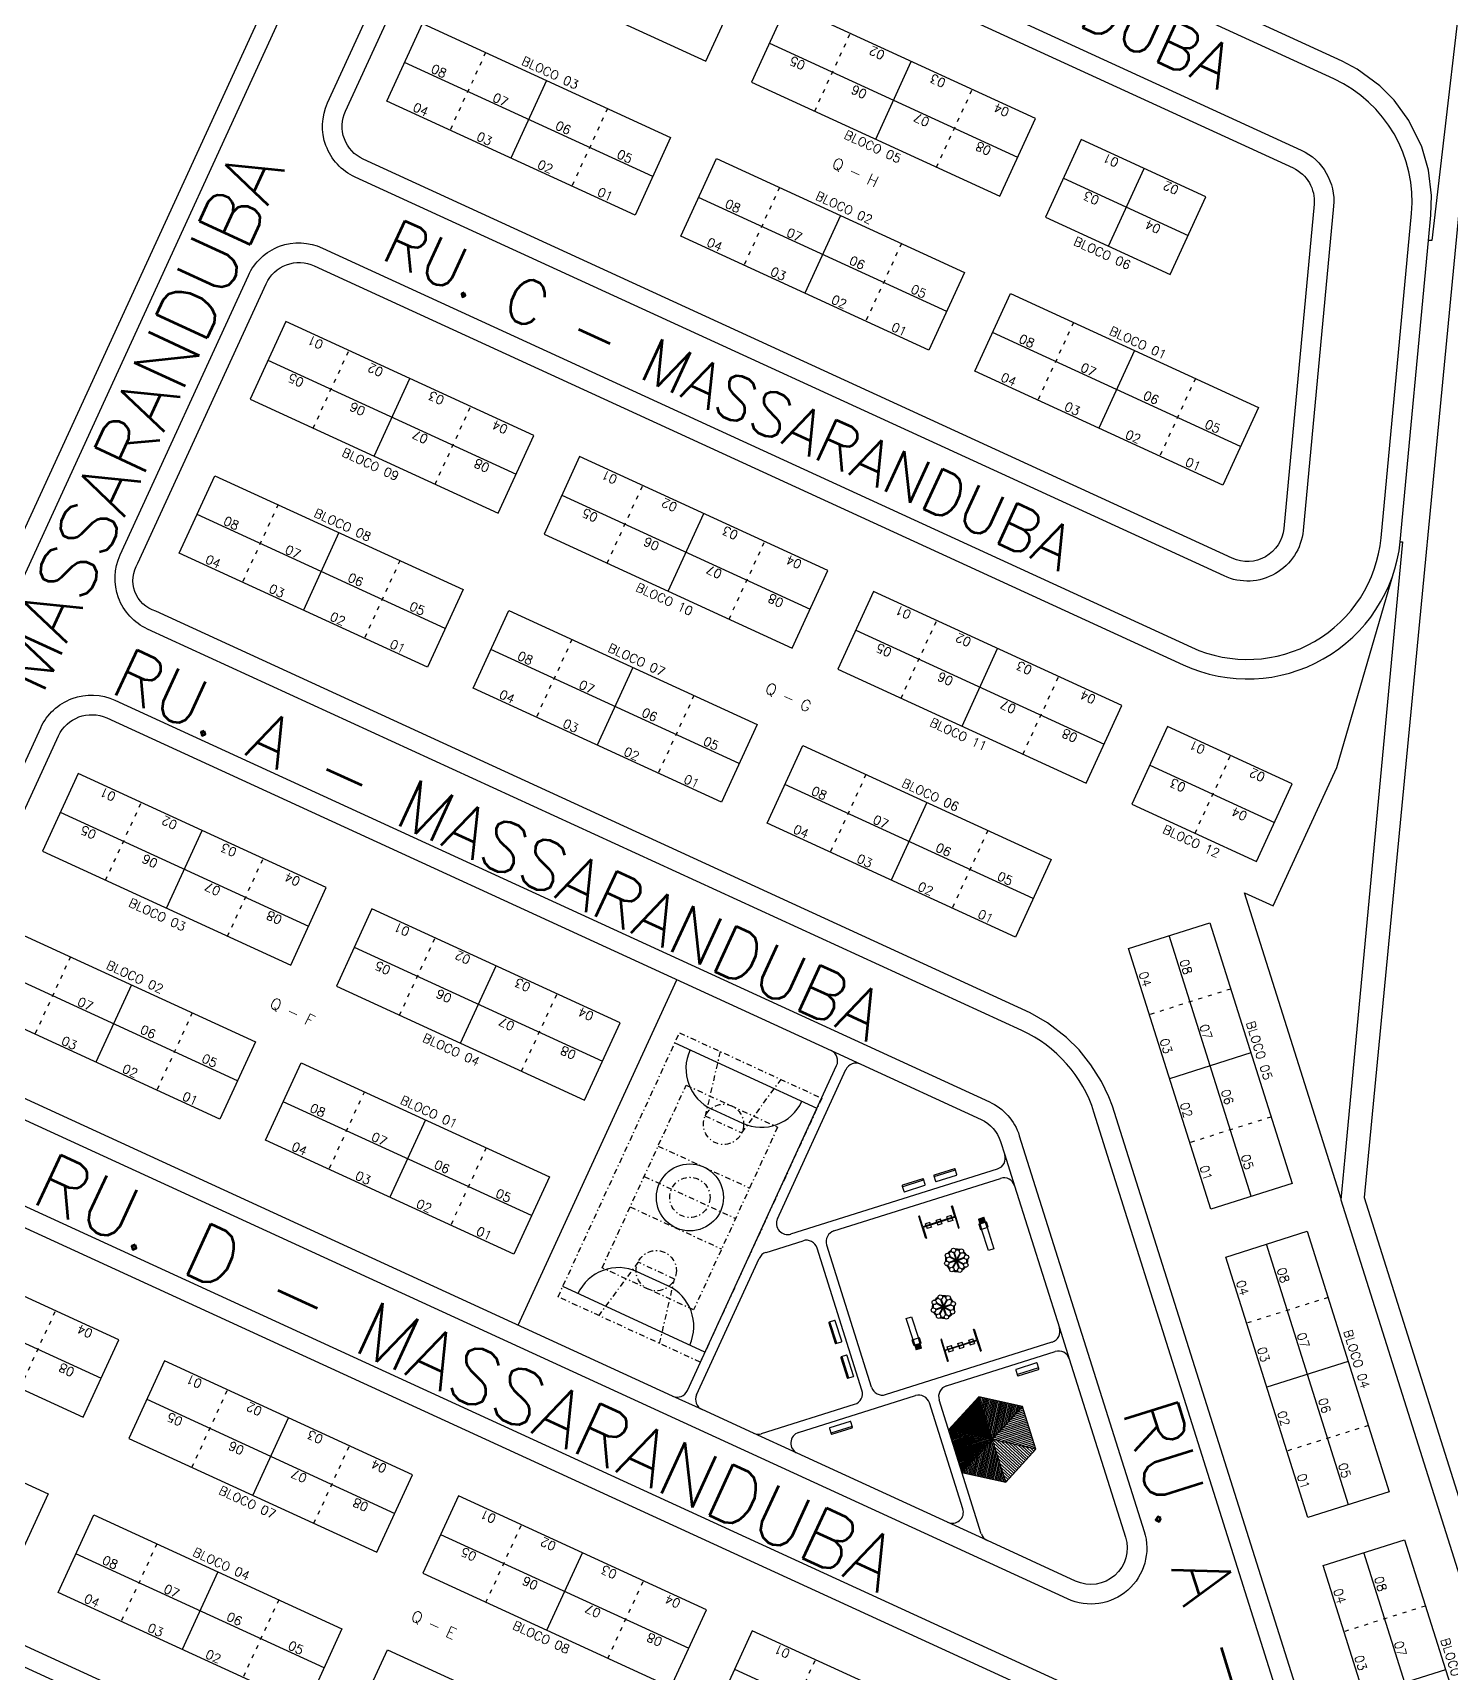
# Model space of a CAD drawing. Extents: x 714896 to 749292, y 8417558 to 8447149.
# Drawn here: x 739233.6 to 739360.4, y 8429447.4 to 8429594.1 of the extents above; entities that cross this region are included whole.
import ezdxf

# ---------------------------------------------------------------- set-up
doc = ezdxf.new("R2010")
doc.units = 0
doc.header["$MEASUREMENT"] = 0
doc.linetypes.add('ACAD_ISO03W100', pattern=[30, 12, -18])
doc.linetypes.add('DASHDOT', pattern=[1, 0.5, -0.25, 0, -0.25])
for name, color, linetype in [('LOTE', 7, 'CONTINUOUS'), ('NUM-PORTA', 7, 'CONTINUOUS'), ('QUADRA', 6, 'CONTINUOUS'), ('REFERENCIA', 7, 'CONTINUOUS'), ('TEXTO', 7, 'CONTINUOUS'), ('TEXTODERUA', 3, 'CONTINUOUS')]:
    doc.layers.add(name, color=color, linetype=linetype)
doc.styles.add('ROMANS', font='ROMANS.SHX', dxfattribs={"height": 1.5})

msp = doc.modelspace()

# ---------------------------------------------------------------- hatches: boundary and pattern name
at = {"layer": 'REFERENCIA'}
h = msp.add_hatch(dxfattribs=at)
h.set_pattern_fill('ANSI31', color=11, scale=0.02, angle=92.5114, style=0)
h.set_pattern_definition([(137.5114, (6686727.77714, 2221177.50327), (-0.04289066224936, -0.0468256456636), [])])
h.paths.add_polyline_path([(739315.5, 8429469.1), (739319.41, 8429468.23), (739318.2, 8429472.05)])
h = msp.add_hatch(dxfattribs=at)
h.set_pattern_fill('ANSI31', color=11, scale=0.04, angle=392.5114, style=0)
h.set_pattern_definition([(77.5114, (6686727.77714, 2221177.50327), (-0.1239950596359, 0.0274631605226), [])])
h.paths.add_polyline_path([(739319.41, 8429468.23), (739316.7, 8429465.28), (739320.61, 8429464.42)])
h.paths.add_polyline_path([(739320.16, 8429471.62), (739319.41, 8429468.23), (739322.11, 8429471.18)])
h.paths.add_polyline_path([(739318.2, 8429472.05), (739319.41, 8429468.23), (739320.16, 8429471.62)])
h = msp.add_hatch(dxfattribs=at)
h.set_pattern_fill('ANSI31', color=11, scale=0.05, angle=152.5114, style=0)
h.set_pattern_definition([(197.5114, (6686727.77714, 2221177.50327), (0.0477671689215, -0.1513930648122), [])])
h.paths.add_polyline_path([(739323.31, 8429467.37), (739322.11, 8429471.18), (739319.41, 8429468.23)])
h = msp.add_hatch(dxfattribs=at)
h.set_pattern_fill('ANSI31', color=11, scale=0.03, angle=152.5114, style=0)
h.set_pattern_definition([(197.5114, (6686727.77714, 2221177.50327), (0.0286603013529, -0.0908358388873), [])])
h.paths.add_polyline_path([(739315.5, 8429469.1), (739316.7, 8429465.28), (739319.41, 8429468.23)])
h = msp.add_hatch(dxfattribs=at)
h.set_pattern_fill('ANSI31', color=11, scale=0.06, angle=92.5114, style=0)
h.set_pattern_definition([(137.5114, (6686727.77714, 2221177.50327), (-0.128671986748, -0.1404769369908), [])])
h.paths.add_polyline_path([(739323.31, 8429467.37), (739319.41, 8429468.23), (739320.61, 8429464.42)])

# ---------------------------------------------------------------- linework, layer by layer
at = {"layer": 'LOTE', "color": 7}
for p, q in [((739355.91, 8429548.54, 524.97), (739358.44, 8429575.5, 524.97)), ((739277, 8429478.46, 524.97), (739291.19, 8429509.36, 524.97)), ((739292.14, 8429472.61, 524.97), (739305.49, 8429501.69, 524.97)), ((739300.19, 8429487.99, 524.97), (739306.31, 8429501.32, 524.97)), ((739301.4, 8429486.62, 524.97), (739319.88, 8429492.45, 524.97)), ((739305.25, 8429486.89, 524.97), (739320.15, 8429491.59, 524.97)), ((739299.17, 8429484.97, 524.97), (739302.49, 8429486.02, 524.97)), ((739292.96, 8429472.24, 524.97), (739298.56, 8429484.43, 524.97)), ((739307.75, 8429472.64, 524.97), (739303.74, 8429485.36, 524.97)), ((739308.61, 8429472.91, 524.97), (739304.6, 8429485.63, 524.97)), ((739309.87, 8429472.26, 524.97), (739324.77, 8429476.96, 524.97)), ((739315.31, 8429473.03, 524.97), (739325.04, 8429476.1, 524.97)), ((739298.77, 8429468.76, 524.97), (739307.1, 8429471.39, 524.97)), ((739302.09, 8429468.86, 524.97), (739312.54, 8429472.16, 524.97)), ((739316.79, 8429462.04, 524.97), (739313.8, 8429471.51, 524.97)), ((739318.43, 8429459.8, 524.97), (739314.66, 8429471.78, 524.97))]:
    msp.add_line(p, q, dxfattribs=at)
at = {"layer": 'LOTE', "color": 7, "elevation": 524.97}
for points in [[(739293.79, 8429591.54), (739296.97, 8429598.48), (739274.77, 8429608.68), (739271.58, 8429601.74)], [(739320.08, 8429579.47), (739323.27, 8429586.41), (739301.06, 8429596.6), (739297.88, 8429589.66)], [(739265.25, 8429587.96), (739268.44, 8429594.89), (739290.64, 8429584.7), (739287.46, 8429577.76)], [(739335.34, 8429572.46), (739338.52, 8429579.4), (739327.36, 8429584.53), (739324.17, 8429577.59)], [(739291.55, 8429575.88), (739294.73, 8429582.82), (739316.94, 8429572.62), (739313.75, 8429565.69)], [(739317.84, 8429563.81), (739321.03, 8429570.75), (739343.23, 8429560.55), (739340.05, 8429553.61)], [(739275.22, 8429551.1), (739278.4, 8429558.04), (739256.2, 8429568.24), (739253.01, 8429561.3)], [(739301.51, 8429539.03), (739304.7, 8429545.97), (739282.49, 8429556.16), (739279.31, 8429549.22)], [(739246.68, 8429547.52), (739249.87, 8429554.45), (739272.07, 8429544.26), (739268.89, 8429537.32)], [(739327.81, 8429526.95), (739330.99, 8429533.89), (739308.79, 8429544.09), (739305.6, 8429537.15)], [(739272.98, 8429535.44), (739276.16, 8429542.38), (739298.37, 8429532.18), (739295.18, 8429525.25)], [(739343.06, 8429519.95), (739346.25, 8429526.89), (739335.08, 8429532.01), (739331.9, 8429525.07)], [(739299.27, 8429523.37), (739302.46, 8429530.31), (739324.67, 8429520.11), (739321.48, 8429513.17)], [(739256.65, 8429510.66), (739259.83, 8429517.6), (739237.63, 8429527.8), (739234.44, 8429520.86)], [(739282.94, 8429498.59), (739286.13, 8429505.52), (739263.92, 8429515.72), (739260.74, 8429508.78)], [(739228.11, 8429507.08), (739231.3, 8429514.01), (739253.51, 8429503.82), (739250.32, 8429496.88)], [(739331.59, 8429512.16), (739338.88, 8429514.45), (739346.23, 8429491.15), (739338.95, 8429488.85)], [(739254.41, 8429495), (739257.59, 8429501.94), (739279.8, 8429491.74), (739276.61, 8429484.8)], [(739238.08, 8429470.22), (739241.26, 8429477.16), (739219.06, 8429487.36), (739215.87, 8429480.42)], [(739340.3, 8429484.56), (739347.58, 8429486.86), (739354.93, 8429463.56), (739347.65, 8429461.26)], [(739264.37, 8429458.15), (739267.56, 8429465.08), (739245.35, 8429475.28), (739242.17, 8429468.34)], [(739209.54, 8429466.64), (739212.73, 8429473.57), (739234.94, 8429463.38), (739231.75, 8429456.44)], [(739290.67, 8429446.07), (739293.85, 8429453.01), (739271.65, 8429463.21), (739268.46, 8429456.27)], [(739235.84, 8429454.56), (739239.03, 8429461.5), (739261.23, 8429451.3), (739258.05, 8429444.36)], [(739349.01, 8429456.97), (739356.29, 8429459.27), (739363.64, 8429435.96), (739356.36, 8429433.67)], [(739316.96, 8429434), (739320.15, 8429440.94), (739297.94, 8429451.13), (739294.76, 8429444.19)], [(739262.13, 8429442.49), (739265.32, 8429449.42), (739287.53, 8429439.23), (739284.34, 8429432.29)]]:
    msp.add_lwpolyline(points, close=True, dxfattribs=at)
for points in [[(739299.48, 8429593.15), (739321.68, 8429582.95)], [(739289.04, 8429581.21), (739266.84, 8429591.41)], [(739308.98, 8429584.56), (739312.17, 8429591.5)], [(739279.54, 8429589.8), (739276.35, 8429582.86)], [(739325.77, 8429581.07), (739336.94, 8429575.95)], [(739329.82, 8429574.99), (739333.01, 8429581.93)], [(739315.34, 8429569.14), (739293.13, 8429579.34)], [(739305.83, 8429577.72), (739302.65, 8429570.78)], [(739341.63, 8429557.06), (739319.43, 8429567.26)], [(739332.13, 8429565.65), (739328.94, 8429558.71)], [(739254.61, 8429564.78), (739276.82, 8429554.59)], [(739264.12, 8429556.2), (739267.3, 8429563.14)], [(739280.91, 8429552.71), (739303.11, 8429542.51)], [(739270.47, 8429540.77), (739248.27, 8429550.97)], [(739290.41, 8429544.12), (739293.6, 8429551.06)], [(739260.97, 8429549.36), (739257.78, 8429542.42)], [(739350.61, 8429489.77), (739341.97, 8429517.15), (739344.54, 8429515.97), (739350.23, 8429528.36), (739355.31, 8429545.73)], [(739307.2, 8429540.63), (739329.41, 8429530.44)], [(739296.77, 8429528.7), (739274.56, 8429538.89)], [(739316.71, 8429532.05), (739319.89, 8429538.99)], [(739287.26, 8429537.28), (739284.08, 8429530.34)], [(739333.5, 8429528.56), (739344.66, 8429523.43)], [(739323.07, 8429516.62), (739300.86, 8429526.82)], [(739236.04, 8429524.34), (739258.25, 8429514.15)], [(739313.56, 8429525.21), (739310.37, 8429518.27)], [(739245.55, 8429515.76), (739248.73, 8429522.7)], [(739262.34, 8429512.27), (739284.54, 8429502.07)], [(739342.57, 8429490), (739335.24, 8429513.31)], [(739251.9, 8429500.33), (739229.7, 8429510.53)], [(739271.84, 8429503.68), (739275.03, 8429510.62)], [(739242.4, 8429508.92), (739239.21, 8429501.98)], [(739342.55, 8429502.81), (739335.27, 8429500.51)], [(739278.2, 8429488.26), (739255.99, 8429498.45)], [(739268.7, 8429496.84), (739265.51, 8429489.9)], [(739351.28, 8429462.4), (739343.94, 8429485.71)], [(739217.47, 8429483.9), (739239.68, 8429473.71)], [(739351.26, 8429475.21), (739343.97, 8429472.92)], [(739243.77, 8429471.83), (739265.97, 8429461.63)], [(739253.27, 8429463.24), (739256.46, 8429470.18)], [(739270.06, 8429459.75), (739292.27, 8429449.56)], [(739259.63, 8429447.82), (739237.43, 8429458.01)], [(739279.57, 8429451.17), (739282.75, 8429458.11)], [(739359.98, 8429434.81), (739352.65, 8429458.12)], [(739250.13, 8429456.4), (739246.94, 8429449.46)], [(739296.36, 8429447.68), (739318.56, 8429437.48)], [(739359.96, 8429447.62), (739352.68, 8429445.33)]]:
    msp.add_lwpolyline(points, dxfattribs=at)
at = {"layer": 'LOTE', "color": 7, "linetype": 'ACAD_ISO03W100', "ltscale": 0.03, "elevation": 524.97}
for points in [[(739303.53, 8429587.07), (739306.71, 8429594.01)], [(739274.09, 8429592.3), (739270.9, 8429585.36)], [(739314.43, 8429582.06), (739317.62, 8429589)], [(739284.99, 8429587.29), (739281.81, 8429580.36)], [(739300.38, 8429580.23), (739297.2, 8429573.29)], [(739311.29, 8429575.22), (739308.1, 8429568.28)], [(739326.68, 8429568.15), (739323.49, 8429561.21)], [(739258.66, 8429558.7), (739261.85, 8429565.64)], [(739337.58, 8429563.15), (739334.4, 8429556.21)], [(739269.57, 8429553.69), (739272.75, 8429560.63)], [(739284.96, 8429546.63), (739288.14, 8429553.57)], [(739255.52, 8429551.86), (739252.33, 8429544.92)], [(739295.86, 8429541.62), (739299.05, 8429548.56)], [(739266.42, 8429546.85), (739263.24, 8429539.91)], [(739311.25, 8429534.55), (739314.44, 8429541.49)], [(739281.81, 8429539.79), (739278.63, 8429532.85)], [(739322.16, 8429529.55), (739325.35, 8429536.48)], [(739292.72, 8429534.78), (739289.53, 8429527.84)], [(739337.55, 8429522.48), (739340.74, 8429529.42)], [(739308.11, 8429527.71), (739304.92, 8429520.77)], [(739240.09, 8429518.26), (739243.28, 8429525.2)], [(739319.01, 8429522.7), (739315.83, 8429515.77)], [(739251, 8429513.25), (739254.19, 8429520.19)], [(739266.39, 8429506.19), (739269.58, 8429513.13)], [(739236.95, 8429511.42), (739233.76, 8429504.48)], [(739277.29, 8429501.18), (739280.48, 8429508.12)], [(739340.75, 8429508.53), (739333.46, 8429506.24)], [(739247.85, 8429506.41), (739244.67, 8429499.47)], [(739263.24, 8429499.35), (739260.06, 8429492.41)], [(739344.36, 8429497.08), (739337.07, 8429494.79)], [(739274.15, 8429494.34), (739270.96, 8429487.4)], [(739349.45, 8429480.93), (739342.17, 8429478.64)], [(739232.43, 8429472.81), (739235.62, 8429479.75)], [(739247.82, 8429465.75), (739251.01, 8429472.69)], [(739353.06, 8429469.49), (739345.78, 8429467.2)], [(739258.73, 8429460.74), (739261.91, 8429467.68)], [(739274.12, 8429453.67), (739277.3, 8429460.61)], [(739244.67, 8429458.91), (739241.49, 8429451.97)], [(739285.02, 8429448.66), (739288.21, 8429455.6)], [(739255.58, 8429453.9), (739252.39, 8429446.96)], [(739358.16, 8429453.34), (739350.88, 8429451.05)], [(739300.41, 8429441.6), (739303.6, 8429448.54)]]:
    msp.add_lwpolyline(points, dxfattribs=at)
at = {"layer": 'LOTE', "color": 7}
for centre, start, end in [((739304.58, 8429502.11, 524.97), 335.3364, 65.3364), ((739307.22, 8429500.9, 524.97), 65.3364, 155.3364), ((739319.58, 8429493.4, 524.97), 287.5114, 17.5114), ((739320.45, 8429490.64, 524.97), 17.5114, 107.5114), ((739301.1, 8429487.57, 524.97), 155.3364, 287.5114), ((739302.79, 8429485.06, 524.97), 17.5114, 107.5114), ((739305.55, 8429485.94, 524.97), 107.5114, 197.5114), ((739299.47, 8429484.02, 524.97), 107.5114, 155.3364), ((739324.47, 8429477.91, 524.97), 287.5114, 17.5114), ((739325.34, 8429475.15, 524.97), 17.5114, 107.5114), ((739291.23, 8429473.03, 524.97), 245.3364, 335.3364), ((739306.8, 8429472.34, 524.97), 287.5114, 17.5114), ((739309.57, 8429473.21, 524.97), 197.5114, 287.5114), ((739315.61, 8429472.08, 524.97), 107.5114, 197.5114), ((739293.87, 8429471.82, 524.97), 155.3364, 245.3364), ((739312.84, 8429471.21, 524.97), 17.5114, 107.5114), ((739298.46, 8429469.71, 524.97), 245.3364, 287.5114), ((739302.39, 8429467.91, 524.97), 107.5114, 245.3364), ((739315.83, 8429461.74, 524.97), 245.3364, 17.5114), ((739319.39, 8429460.1, 524.97), 197.5114, 245.3364)]:
    msp.add_arc(centre, 1, start, end, dxfattribs=at)
at = {"layer": 'QUADRA', "elevation": 524.97}
msp.add_lwpolyline([(739279.31, 8429629.99), (739284.39, 8429641.05), (739362.21, 8429605.47), (739358.73, 8429575.49), (739358.44, 8429575.5), (739358.65, 8429577.75), (739358.7, 8429579.53), (739358.43, 8429581.77), (739357.83, 8429583.88), (739356.67, 8429586.23), (739355.35, 8429588.03), (739354.08, 8429589.32), (739352.05, 8429590.81), (739350.7, 8429591.53), (739283.81, 8429622.24), (739283.16, 8429623.69), (739282.49, 8429625.2), (739281.34, 8429627.24), (739280.26, 8429628.84)], close=True, dxfattribs=at)
msp.add_lwpolyline([(739272.43, 8429624.01), (739270.65, 8429623.39), (739268.74, 8429622.4), (739266.17, 8429620.34), (739264.57, 8429618.39), (739261.9, 8429613.02), (739258.6, 8429605.83), (739140.59, 8429348.81, 0.414214), (739147.34, 8429330.58), (739145.26, 8429331.76), (739130.2, 8429342.94), (739125.99, 8429362.56), (739162.2, 8429441.41), (739210.81, 8429547.27), (739251.88, 8429636.71)], format="xyb", close=True, dxfattribs=at)
at = {"layer": 'QUADRA', "color": 6, "elevation": 524.97}
for points in [[(739348.2, 8429578.73), (739345.48, 8429549.72, -0.516733), (739340.88, 8429547.07), (739263.14, 8429582.76, -0.414214), (739261.55, 8429587.07), (739273.02, 8429612.06, -0.414214), (739277.33, 8429613.66), (739346.32, 8429581.98, -0.318623)], [(739293.45, 8429470.91), (739290.81, 8429472.12), (739226, 8429501.88, -0.443121), (739224.41, 8429506.19), (739235.88, 8429531.18, -0.41193), (739240.19, 8429532.78), (739305, 8429503.02), (739307.64, 8429501.81), (739318.42, 8429496.86, -0.211758), (739320.16, 8429494.88), (739320.53, 8429493.7), (739321.41, 8429490.94), (739325.42, 8429478.22), (739326.29, 8429475.45), (739331.33, 8429459.5, -0.650494), (739326.87, 8429455.57), (739318.97, 8429459.19), (739315.41, 8429460.83), (739301.97, 8429467), (739298.05, 8429468.8)], [(739349.4, 8429402.23, -0.650494), (739344.94, 8429398.3), (739207.66, 8429461.34, -0.414214), (739205.94, 8429465.98), (739217.31, 8429490.74, -0.414214), (739221.62, 8429492.34), (739337.8, 8429439)]]:
    msp.add_lwpolyline(points, format="xyb", close=True, dxfattribs=at)
msp.add_lwpolyline([(739367.69, 8429379.29), (739330.18, 8429498.04), (739329.85, 8429498.88), (739329.19, 8429500.25), (739328.24, 8429501.76), (739327.18, 8429503.09), (739326.06, 8429504.19), (739324.36, 8429505.5), (739322.8, 8429506.4), (739244.57, 8429542.32, -0.493265), (739242.98, 8429546.63), (739254.45, 8429571.62, -0.416365), (739258.76, 8429573.22), (739336.5, 8429537.52, 0.512171), (739355.91, 8429548.54), (739356.12, 8429548.53), (739351.05, 8429494.46), (739350.6, 8429489.67), (739385.3, 8429379.71)], format="xyb", dxfattribs=at)
at = {"layer": 'REFERENCIA', "color": 44, "linetype": 'DASHDOT'}
for p, q in [((739280.57, 8429481, 524.97), (739291.43, 8429504.62, 524.97)), ((739291.43, 8429504.62, 524.97), (739304.15, 8429498.77, 524.97)), ((739284.51, 8429483.59, 524.97), (739292.03, 8429499.94, 524.97)), ((739292.03, 8429499.94, 524.97), (739300.21, 8429496.18, 524.97)), ((739304.15, 8429498.77, 524.97), (739293.29, 8429475.15, 524.97)), ((739300.21, 8429496.18, 524.97), (739292.69, 8429479.83, 524.97)), ((739293.73, 8429497.18, 524.97), (739297, 8429495.67, 524.97)), ((739289.52, 8429494.49, 524.97), (739297.7, 8429490.73, 524.97)), ((739288.27, 8429491.77, 524.97), (739296.45, 8429488.01, 524.97)), ((739287.02, 8429489.04, 524.97), (739295.19, 8429485.28, 524.97)), ((739292.69, 8429479.83, 524.97), (739284.51, 8429483.59, 524.97)), ((739290.99, 8429482.59, 524.97), (739287.72, 8429484.1, 524.97)), ((739293.29, 8429475.15, 524.97), (739280.57, 8429481, 524.97))]:
    msp.add_line(p, q, dxfattribs=at)
at = {"layer": 'REFERENCIA'}
for p, q in [((739291.01, 8429503.71, 524.97), (739303.73, 8429497.86, 524.97)), ((739293.7, 8429476.06, 524.97), (739280.99, 8429481.91, 524.97))]:
    msp.add_line(p, q, dxfattribs=at)
at = {"layer": 'REFERENCIA', "color": 11}
for p, q in [((739314.2, 8429491.76, 524.97), (739316.11, 8429492.37, 524.97)), ((739311.36, 8429490.85, 524.97), (739313.27, 8429491.45, 524.97)), ((739318.17, 8429487.96, 524.97), (739318.65, 8429488.11, 524.97)), ((739318.2, 8429487.88, 524.97), (739318.67, 8429488.03, 524.97)), ((739318.21, 8429487.5, 524.97), (739318.88, 8429487.71, 524.97)), ((739318.22, 8429487.81, 524.97), (739318.7, 8429487.96, 524.97)), ((739318.24, 8429487.74, 524.97), (739318.72, 8429487.89, 524.97)), ((739318.26, 8429487.67, 524.97), (739318.74, 8429487.82, 524.97)), ((739318.29, 8429487.6, 524.97), (739318.76, 8429487.75, 524.97)), ((739318.36, 8429487.02, 524.97), (739319.03, 8429487.23, 524.97)), ((739318.94, 8429487.2, 524.97), (739319.54, 8429485.29, 524.97)), ((739319.06, 8429485.14, 524.97), (739318.46, 8429487.05, 524.97)), ((739319.54, 8429485.29, 524.97), (739319.06, 8429485.14, 524.97)), ((739305.5, 8429476.84, 524.97), (739304.89, 8429478.75, 524.97)), ((739311.72, 8429479.06, 524.97), (739312.2, 8429479.21, 524.97)), ((739312.32, 8429477.15, 524.97), (739311.72, 8429479.06, 524.97)), ((739312.2, 8429479.21, 524.97), (739312.8, 8429477.3, 524.97)), ((739312.89, 8429477.33, 524.97), (739312.22, 8429477.12, 524.97)), ((739306.57, 8429473.73, 524.97), (739305.97, 8429475.64, 524.97)), ((739313.04, 8429476.85, 524.97), (739312.38, 8429476.64, 524.97)), ((739312.97, 8429476.75, 524.97), (739312.49, 8429476.6, 524.97)), ((739312.99, 8429476.68, 524.97), (739312.52, 8429476.53, 524.97)), ((739313.02, 8429476.61, 524.97), (739312.54, 8429476.46, 524.97)), ((739313.04, 8429476.54, 524.97), (739312.56, 8429476.39, 524.97)), ((739313.06, 8429476.47, 524.97), (739312.58, 8429476.32, 524.97)), ((739313.08, 8429476.4, 524.97), (739312.61, 8429476.25, 524.97)), ((739323.56, 8429474.64, 524.97), (739321.66, 8429474.04, 524.97)), ((739306.89, 8429469.41, 524.97), (739304.98, 8429468.81, 524.97))]:
    msp.add_line(p, q, dxfattribs=at)
at = {"layer": 'REFERENCIA', "color": 24, "elevation": 524.97}
for points in [[(739356.91, 8429577.91, 0.318623), (739349.97, 8429589.94), (739282.83, 8429620.76), (739281.79, 8429623.07), (739281.14, 8429624.52), (739280.06, 8429626.45), (739279.05, 8429627.94), (739278.15, 8429629.05)], [(739276.13, 8429623.49), (739271.33, 8429621.83), (739269.67, 8429620.97), (739267.37, 8429619.12), (739266.01, 8429617.46), (739263.44, 8429612.28), (739260.15, 8429605.12), (739142.18, 8429348.08, 0.414214), (739148.07, 8429332.17), (739291.62, 8429266.25)], [(739403.89, 8429329.58, -0.446658), (739394.67, 8429309.24), (739366.62, 8429300.39, -0.414214), (739360.35, 8429303.66), (739350.76, 8429334.06, -0.186129), (739350.98, 8429337.65), (739365.63, 8429369.54, 0.186129), (739366.17, 8429378.16), (739328.51, 8429497.52, 0.211758), (739322.07, 8429504.81), (739243.84, 8429540.73, -0.414214), (739241.39, 8429547.36), (739252.86, 8429572.35, -0.420136), (739259.49, 8429574.81), (739337.23, 8429539.11, 0.516733), (739354.19, 8429548.9), (739356.91, 8429577.91)]]:
    msp.add_lwpolyline(points, format="xyb", dxfattribs=at)
for points in [[(739340.15, 8429545.48), (739262.41, 8429581.17, -0.414214), (739259.95, 8429587.8), (739271.43, 8429612.79, -0.414214), (739278.06, 8429615.25), (739347.05, 8429583.57, -0.318623), (739349.94, 8429578.56), (739347.22, 8429549.55, -0.516733)], [(739240.92, 8429534.37), (739319.15, 8429498.45, -0.211758), (739321.83, 8429495.41), (739333, 8429460.02, -0.650494), (739326.14, 8429453.97), (739225.27, 8429500.29, -0.414214), (739222.82, 8429506.92), (739234.29, 8429531.91, -0.414214), (739240.92, 8429534.37)], [(739337.22, 8429441.19, -0.229361), (739339.9, 8429438.15), (739351.06, 8429402.76, -0.650494), (739344.21, 8429396.71), (739206.7, 8429459.85, -0.414214), (739204.25, 8429466.48), (739215.72, 8429491.47, -0.427623), (739222.35, 8429493.93), (739337.22, 8429441.19)]]:
    msp.add_lwpolyline(points, format="xyb", close=True, dxfattribs=at)
msp.add_lwpolyline([(739363.91, 8429606.92), (739363.91, 8429606.92), (739352.67, 8429489.89), (739400.56, 8429338.12), (739402.66, 8429332.38), (739403.89, 8429329.58)], dxfattribs=at)
at = {"layer": 'REFERENCIA', "color": 44, "linetype": 'DASHDOT', "elevation": 524.97}
for points in [[(739295.07, 8429502.95), (739293.73, 8429497.18)], [(739297, 8429495.67), (739300.52, 8429500.44)], [(739287.72, 8429484.1), (739284.2, 8429479.33)], [(739289.65, 8429476.82), (739290.99, 8429482.59)]]:
    msp.add_lwpolyline(points, dxfattribs=at)
at = {"layer": 'REFERENCIA', "elevation": 524.97}
for points in [[(739294.34, 8429497.78), (739297.07, 8429496.53)], [(739290.38, 8429481.99), (739287.65, 8429483.24)]]:
    msp.add_lwpolyline(points, dxfattribs=at)
at = {"layer": 'REFERENCIA', "color": 11, "elevation": 524.97}
for points in [[(739316.02, 8429492.46), (739314.21, 8429491.89, 0.414214), (739314.18, 8429491.83), (739314.33, 8429491.35, 0.414214), (739314.39, 8429491.32), (739316.2, 8429491.89, 0.414214), (739316.24, 8429491.95), (739316.09, 8429492.43, 0.414214)], [(739313.19, 8429491.55), (739311.38, 8429490.98, 0.414214), (739311.34, 8429490.91), (739311.49, 8429490.44, 0.414214), (739311.56, 8429490.4), (739313.37, 8429490.98, 0.414214), (739313.4, 8429491.04), (739313.25, 8429491.51, 0.414214)], [(739304.8, 8429478.67), (739305.37, 8429476.86, 0.414214), (739305.43, 8429476.82), (739305.91, 8429476.97, 0.414214), (739305.94, 8429477.04), (739305.37, 8429478.85, 0.414214), (739305.31, 8429478.88), (739304.83, 8429478.73, 0.414214)], [(739305.87, 8429475.55), (739306.44, 8429473.74, 0.414214), (739306.5, 8429473.71), (739306.98, 8429473.86, 0.414214), (739307.01, 8429473.92), (739306.44, 8429475.73, 0.414214), (739306.38, 8429475.77), (739305.9, 8429475.62, 0.414214)], [(739321.74, 8429473.94), (739323.55, 8429474.51, 0.414214), (739323.58, 8429474.58), (739323.43, 8429475.05, 0.414214), (739323.37, 8429475.09), (739321.56, 8429474.51, 0.414214), (739321.53, 8429474.45), (739321.68, 8429473.97, 0.414214)], [(739305.06, 8429468.71), (739306.87, 8429469.29, 0.414214), (739306.91, 8429469.35), (739306.76, 8429469.83, 0.414214), (739306.69, 8429469.86), (739304.88, 8429469.29, 0.414214), (739304.85, 8429469.22), (739305, 8429468.75, 0.414214)]]:
    msp.add_lwpolyline(points, format="xyb", close=True, dxfattribs=at)
for points in [[(739315.77, 8429489.12), (739315.84, 8429489.14)], [(739316.07, 8429488.17), (739315.77, 8429489.12)], [(739316.46, 8429487.18), (739315.84, 8429489.14)], [(739312.91, 8429488.22), (739312.84, 8429488.2)], [(739313.46, 8429486.23), (739312.84, 8429488.2)], [(739313.21, 8429487.26), (739312.91, 8429488.22)], [(739316.07, 8429488.17), (739313.21, 8429487.26)], [(739316.08, 8429488.14), (739313.22, 8429487.23)], [(739316.09, 8429488.11), (739313.23, 8429487.21)], [(739313.23, 8429487.21), (739313.53, 8429486.25)], [(739313.82, 8429487.66), (739313.44, 8429487.54)], [(739313.5, 8429487.35), (739313.44, 8429487.54)], [(739313.52, 8429487.3), (739313.58, 8429487.1)], [(739313.96, 8429487.23), (739313.58, 8429487.1)], [(739313.88, 8429487.47), (739313.82, 8429487.66)], [(739313.9, 8429487.42), (739313.96, 8429487.23)], [(739314.77, 8429487.96), (739314.39, 8429487.84)], [(739314.45, 8429487.65), (739314.39, 8429487.84)], [(739314.47, 8429487.6), (739314.53, 8429487.41)], [(739314.91, 8429487.53), (739314.53, 8429487.41)], [(739314.83, 8429487.77), (739314.77, 8429487.96)], [(739314.85, 8429487.72), (739314.91, 8429487.53)], [(739315.73, 8429488.27), (739315.35, 8429488.15)], [(739315.41, 8429487.95), (739315.35, 8429488.15)], [(739315.42, 8429487.9), (739315.48, 8429487.71)], [(739315.87, 8429487.83), (739315.48, 8429487.71)], [(739315.79, 8429488.07), (739315.73, 8429488.27)], [(739315.8, 8429488.02), (739315.87, 8429487.83)], [(739316.09, 8429488.11), (739316.39, 8429487.15)], [(739316.39, 8429487.15), (739316.46, 8429487.18)], [(739318.17, 8429487.96), (739318.46, 8429487.05)], [(739318.21, 8429487.5), (739318.36, 8429487.02)], [(739318.29, 8429487.52), (739318.44, 8429487.04)], [(739318.94, 8429487.2), (739318.65, 8429488.11)], [(739318.96, 8429487.21), (739318.81, 8429487.68)], [(739319.03, 8429487.23), (739318.88, 8429487.71)], [(739313.53, 8429486.25), (739313.46, 8429486.23)], [(739315.56, 8429484.57), (739316.14, 8429484.27)], [(739315.59, 8429484.63), (739316.17, 8429484.32)], [(739316.14, 8429484.44), (739315.97, 8429484.95)], [(739316.19, 8429484.45), (739316.03, 8429484.96)], [(739316.14, 8429484.27), (739316.1, 8429484.26)], [(739316.17, 8429484.32), (739316.16, 8429484.37)], [(739316.2, 8429484.29), (739316.18, 8429484.28)], [(739316.19, 8429484.27), (739316.18, 8429484.28)], [(739316.19, 8429484.27), (739316.18, 8429484.25)], [(739316.18, 8429484.25), (739316.2, 8429484.24)], [(739316.21, 8429484.31), (739316.2, 8429484.29)], [(739316.2, 8429484.23), (739316.2, 8429484.24)], [(739316.23, 8429484.34), (739316.21, 8429484.39)], [(739316.21, 8429484.31), (739316.22, 8429484.3)], [(739316.24, 8429484.3), (739316.22, 8429484.3)], [(739316.25, 8429484.39), (739316.23, 8429484.34)], [(739316.25, 8429484.29), (739316.24, 8429484.3)], [(739316.26, 8429484.24), (739316.24, 8429484.24)], [(739316.25, 8429484.29), (739316.26, 8429484.28)], [(739316.26, 8429484.28), (739316.25, 8429484.26)], [(739316.26, 8429484.24), (739316.25, 8429484.26)], [(739316.53, 8429484.92), (739316.28, 8429484.45)], [(739316.3, 8429484.36), (739316.28, 8429484.31)], [(739316.33, 8429484.33), (739316.28, 8429484.31)], [(739316.34, 8429484.27), (739316.3, 8429484.26)], [(739316.3, 8429484.26), (739316.34, 8429484.24)], [(739316.58, 8429484.89), (739316.33, 8429484.42)], [(739316.9, 8429484.51), (739316.39, 8429484.35)], [(739316.92, 8429484.45), (739316.41, 8429484.29)], [(739316.03, 8429484.24), (739315.52, 8429484.08)], [(739316.05, 8429484.18), (739315.54, 8429484.02)], [(739316.11, 8429484.11), (739315.86, 8429483.64)], [(739316.16, 8429484.08), (739315.91, 8429483.61)], [(739316.16, 8429484.21), (739316.11, 8429484.2)], [(739316.16, 8429484.21), (739316.14, 8429484.17)], [(739316.21, 8429484.19), (739316.19, 8429484.14)], [(739316.22, 8429484.23), (739316.2, 8429484.23)], [(739316.23, 8429484.14), (739316.21, 8429484.19)], [(739316.22, 8429484.23), (739316.23, 8429484.22)], [(739316.24, 8429484.24), (739316.23, 8429484.22)], [(739316.41, 8429483.56), (739316.25, 8429484.08)], [(739316.27, 8429484.2), (739316.31, 8429484.18)], [(739316.29, 8429484.16), (739316.27, 8429484.2)], [(739316.47, 8429483.58), (739316.31, 8429484.09)], [(739316.37, 8429484.15), (739316.85, 8429483.9)], [(739316.4, 8429484.2), (739316.88, 8429483.96)], [(739314.34, 8429479.9), (739314.85, 8429480.06)], [(739314.35, 8429479.84), (739314.87, 8429480)], [(739314.85, 8429480.15), (739314.38, 8429480.39)], [(739314.88, 8429480.2), (739314.41, 8429480.45)], [(739314.67, 8429479.46), (739314.92, 8429479.93)], [(739314.73, 8429479.43), (739314.98, 8429479.91)], [(739314.79, 8429480.77), (739314.95, 8429480.26)], [(739314.85, 8429480.79), (739315.01, 8429480.28)], [(739314.96, 8429480.09), (739314.91, 8429480.12)], [(739314.91, 8429480.08), (739314.96, 8429480.09)], [(739314.93, 8429480.02), (739314.98, 8429480.04)], [(739314.99, 8429480.15), (739314.94, 8429480.17)], [(739314.95, 8429479.99), (739314.98, 8429480.04)], [(739314.97, 8429480.19), (739314.99, 8429480.15)], [(739315, 8429480.11), (739315.02, 8429480.11)], [(739315, 8429480.11), (739315, 8429480.09)], [(739315, 8429480.07), (739315, 8429480.09)], [(739315.01, 8429480.07), (739315, 8429480.07)], [(739315.01, 8429480.07), (739315.02, 8429480.05)], [(739315.01, 8429479.97), (739315.03, 8429480.01)], [(739315.02, 8429480.11), (739315.02, 8429480.13)], [(739315.04, 8429480.12), (739315.02, 8429480.13)], [(739315.02, 8429480.05), (739315.03, 8429480.05)], [(739315.03, 8429480.21), (739315.04, 8429480.16)], [(739315.05, 8429480.05), (739315.03, 8429480.05)], [(739315.03, 8429480.01), (739315.04, 8429479.96)], [(739315.04, 8429480.16), (739315.07, 8429480.21)], [(739315.04, 8429480.12), (739315.06, 8429480.12)], [(739315.05, 8429480.05), (739315.06, 8429480.06)], [(739315.06, 8429480.12), (739315.06, 8429480.11)], [(739315.08, 8429480.1), (739315.06, 8429480.11)], [(739315.06, 8429480.06), (739315.07, 8429480.07)], [(739315.06, 8429479.9), (739315.23, 8429479.39)], [(739315.07, 8429480.08), (739315.08, 8429480.1)], [(739315.07, 8429480.08), (739315.07, 8429480.07)], [(739315.67, 8429479.73), (739315.09, 8429480.03)], [(739315.09, 8429480.03), (739315.1, 8429479.98)], [(739315.1, 8429480.27), (739315.34, 8429480.74)], [(739315.1, 8429480.14), (739315.12, 8429480.18)], [(739315.1, 8429480.14), (739315.14, 8429480.15)], [(739315.11, 8429480.08), (739315.16, 8429480.09)], [(739315.69, 8429479.78), (739315.11, 8429480.08)], [(739315.12, 8429479.92), (739315.28, 8429479.4)], [(739315.15, 8429480.24), (739315.4, 8429480.72)], [(739315.21, 8429480.17), (739315.72, 8429480.33)], [(739315.22, 8429480.11), (739315.74, 8429480.28)], [(739312.22, 8429477.12), (739312.38, 8429476.64)], [(739312.3, 8429477.14), (739312.45, 8429476.67)], [(739312.32, 8429477.15), (739312.61, 8429476.25)], [(739313.08, 8429476.4), (739312.8, 8429477.3)], [(739312.97, 8429476.83), (739312.82, 8429477.31)], [(739313.04, 8429476.85), (739312.89, 8429477.33)], [(739314.86, 8429477.2), (739314.8, 8429477.18)], [(739314.8, 8429477.18), (739315.42, 8429475.21)], [(739315.17, 8429476.24), (739314.86, 8429477.2)], [(739315.17, 8429476.24), (739318.03, 8429477.15)], [(739315.17, 8429476.21), (739318.04, 8429477.12)], [(739315.18, 8429476.19), (739318.04, 8429477.09)], [(739316.34, 8429476.83), (739316.73, 8429476.95)], [(739316.79, 8429476.75), (739316.73, 8429476.95)], [(739317.3, 8429477.13), (739317.68, 8429477.25)], [(739317.36, 8429476.94), (739317.3, 8429477.13)], [(739317.74, 8429477.06), (739317.68, 8429477.25)], [(739317.73, 8429478.1), (739317.79, 8429478.12)], [(739318.03, 8429477.15), (739317.73, 8429478.1)], [(739317.76, 8429477), (739317.82, 8429476.81)], [(739317.79, 8429478.12), (739318.41, 8429476.16)], [(739318.04, 8429477.09), (739318.35, 8429476.14)], [(739315.18, 8429476.19), (739315.48, 8429475.23)], [(739315.39, 8429476.52), (739315.77, 8429476.64)], [(739315.45, 8429476.33), (739315.39, 8429476.52)], [(739315.47, 8429476.28), (739315.53, 8429476.09)], [(739315.53, 8429476.09), (739315.91, 8429476.21)], [(739315.83, 8429476.45), (739315.77, 8429476.64)], [(739315.85, 8429476.4), (739315.91, 8429476.21)], [(739316.4, 8429476.63), (739316.34, 8429476.83)], [(739316.42, 8429476.58), (739316.48, 8429476.39)], [(739316.48, 8429476.39), (739316.86, 8429476.51)], [(739316.8, 8429476.7), (739316.86, 8429476.51)], [(739317.38, 8429476.88), (739317.44, 8429476.69)], [(739317.44, 8429476.69), (739317.82, 8429476.81)], [(739318.35, 8429476.14), (739318.41, 8429476.16)], [(739315.48, 8429475.23), (739315.42, 8429475.21)], [(739320.61, 8429464.42), (739323.31, 8429467.37), (739322.11, 8429471.18), (739318.2, 8429472.05), (739315.5, 8429469.1), (739316.7, 8429465.28), (739320.61, 8429464.42)], [(739316.7, 8429465.28), (739322.11, 8429471.18)], [(739320.61, 8429464.42), (739318.2, 8429472.05)], [(739323.31, 8429467.37), (739315.5, 8429469.1)]]:
    msp.add_lwpolyline(points, dxfattribs=at)
at = {"layer": 'REFERENCIA', "color": 44, "linetype": 'DASHDOT'}
for centre in [(739295.37, 8429496.43, 524.97), (739292.36, 8429489.89, 524.97), (739289.35, 8429483.34, 524.97)]:
    msp.add_circle(centre, 1.8, dxfattribs=at)
at = {"layer": 'REFERENCIA'}
msp.add_circle((739292.36, 8429489.89, 524.97), 3, dxfattribs=at)
at = {"layer": 'REFERENCIA', "color": 11}
for centre, radius in [((739315.4, 8429484.69, 524.97), 0.2), ((739315.94, 8429485.15, 524.97), 0.2), ((739316.22, 8429484.26, 524.97), 0.191), ((739316.22, 8429484.26, 524.97), 0.124), ((739316.65, 8429485.09, 524.97), 0.2), ((739317.1, 8429484.54, 524.97), 0.2), ((739315.34, 8429483.99, 524.97), 0.2), ((739315.79, 8429483.44, 524.97), 0.2), ((739316.5, 8429483.38, 524.97), 0.2), ((739317.04, 8429483.84, 524.97), 0.2), ((739314.15, 8429479.81, 524.97), 0.2), ((739314.22, 8429480.51, 524.97), 0.2), ((739314.76, 8429480.97, 524.97), 0.2), ((739315.04, 8429480.09, 524.97), 0.191), ((739315.04, 8429480.09, 524.97), 0.124), ((739315.46, 8429480.91, 524.97), 0.2), ((739315.86, 8429479.66, 524.97), 0.2), ((739315.92, 8429480.37, 524.97), 0.2), ((739314.61, 8429479.27, 524.97), 0.2), ((739315.31, 8429479.2, 524.97), 0.2)]:
    msp.add_circle(centre, radius, dxfattribs=at)
at = {"layer": 'REFERENCIA'}
for centre, start, end in [((739296.01, 8429501.41, 524.97), 155.2989, 245.2989), ((739298.74, 8429500.16, 524.97), 245.2989, 335.2989), ((739285.98, 8429479.61, 524.97), 65.2989, 155.2989), ((739288.71, 8429478.36, 524.97), 335.2989, 65.2989)]:
    msp.add_arc(centre, 4, start, end, dxfattribs=at)
at = {"layer": 'REFERENCIA', "color": 11}
for centre, radius, start, end in [((739316.22, 8429484.26, 524.97), 1, 163.5734, 186.4486), ((739316.22, 8429484.26, 524.97), 0.925, 164.9235, 185.0985), ((739316.22, 8429484.26, 524.97), 1, 118.5734, 141.4486), ((739316.22, 8429484.26, 524.97), 0.925, 119.9235, 140.0985), ((739316.22, 8429484.26, 524.97), 1, 73.5734, 96.4486), ((739316.22, 8429484.26, 524.97), 0.925, 74.9235, 95.0985), ((739316.22, 8429484.26, 524.97), 0.925, 29.9235, 50.0985), ((739316.22, 8429484.26, 524.97), 1, 28.5734, 51.4486), ((739316.22, 8429484.26, 524.97), 0.925, 344.9235, 5.0985), ((739316.22, 8429484.26, 524.97), 1, 343.5734, 6.4486), ((739316.22, 8429484.26, 524.97), 1, 208.5734, 231.4486), ((739316.22, 8429484.26, 524.97), 0.925, 209.9235, 230.0985), ((739316.22, 8429484.26, 524.97), 1, 253.5734, 276.4486), ((739316.22, 8429484.26, 524.97), 0.925, 254.9235, 275.0985), ((739316.22, 8429484.26, 524.97), 0.925, 299.9235, 320.0985), ((739316.22, 8429484.26, 524.97), 1, 298.5734, 321.4486), ((739315.04, 8429480.09, 524.97), 1, 163.5734, 186.4486), ((739315.04, 8429480.09, 524.97), 0.925, 164.9235, 185.0985), ((739315.04, 8429480.09, 524.97), 1, 118.5734, 141.4486), ((739315.04, 8429480.09, 524.97), 0.925, 119.9235, 140.0985), ((739315.04, 8429480.09, 524.97), 1, 73.5734, 96.4486), ((739315.04, 8429480.09, 524.97), 0.925, 74.9235, 95.0985), ((739315.04, 8429480.09, 524.97), 0.925, 29.9235, 50.0985), ((739315.04, 8429480.09, 524.97), 1, 28.5734, 51.4486), ((739315.04, 8429480.09, 524.97), 0.925, 344.9235, 5.0985), ((739315.04, 8429480.09, 524.97), 1, 343.5734, 6.4486), ((739315.04, 8429480.09, 524.97), 1, 208.5734, 231.4486), ((739315.04, 8429480.09, 524.97), 0.925, 209.9235, 230.0985), ((739315.04, 8429480.09, 524.97), 1, 253.5734, 276.4486), ((739315.04, 8429480.09, 524.97), 0.925, 254.9235, 275.0985), ((739315.04, 8429480.09, 524.97), 0.925, 299.9235, 320.0985), ((739315.04, 8429480.09, 524.97), 1, 298.5734, 321.4486)]:
    msp.add_arc(centre, radius, start, end, dxfattribs=at)

# ---------------------------------------------------------------- texts
at = {"layer": 'NUM-PORTA', "color": 3, "style": 'ROMANS'}
for s, rotation, p in [('02', 155.1927, (739309.88, 8429592.35, 485.69)), ('04', 335.1927, (739267.5, 8429587.13, 485.69)), ('04', 155.1927, (739321.02, 8429587.24, 485.69)), ('02', 335.1927, (739278.64, 8429582.01, 485.69)), ('02', 155.1927, (739336.18, 8429580.28, 485.69)), ('04', 335.1927, (739293.79, 8429575.05, 485.69)), ('02', 335.1927, (739304.93, 8429569.93, 485.69)), ('02', 155.1927, (739265.02, 8429563.99, 485.69)), ('04', 335.1927, (739320.09, 8429562.98, 485.69)), ('04', 155.1927, (739276.16, 8429558.87, 485.69)), ('02', 335.1927, (739331.23, 8429557.86, 485.69)), ('02', 155.1927, (739291.31, 8429551.91, 485.69)), ('04', 335.1927, (739248.93, 8429546.69, 485.69)), ('04', 155.1927, (739302.45, 8429546.8, 485.69)), ('02', 335.1927, (739260.07, 8429541.57, 485.69)), ('02', 155.1927, (739317.61, 8429539.84, 485.69)), ('04', 335.1927, (739275.22, 8429534.61, 485.69)), ('04', 155.1927, (739328.75, 8429534.72, 485.69)), ('02', 335.1927, (739286.36, 8429529.49, 485.69)), ('02', 155.1927, (739343.9, 8429527.76, 485.69)), ('02', 155.1927, (739246.59, 8429523.48, 485.69)), ('04', 335.1927, (739301.52, 8429522.54, 485.69)), ('04', 155.1927, (739257.59, 8429518.43, 485.69)), ('02', 335.1927, (739312.66, 8429517.42, 485.69)), ('02', 155.1927, (739272.83, 8429511.43, 485.69)), ('04', 287.3233, (739332.5, 8429509.95, 485.69)), ('04', 155.1927, (739283.84, 8429506.37, 485.69)), ('02', 335.1927, (739241.5, 8429501.13, 485.69)), ('02', 287.3233, (739336.18, 8429498.25, 485.69)), ('04', 335.1927, (739256.65, 8429494.17, 485.69)), ('02', 335.1927, (739267.8, 8429489.05, 485.69)), ('04', 287.3233, (739341.21, 8429482.35, 485.69)), ('04', 155.1927, (739239.02, 8429477.99, 485.69)), ('02', 155.1927, (739254.17, 8429471.03, 485.69)), ('02', 287.3233, (739344.89, 8429470.66, 485.69)), ('04', 155.1927, (739265.32, 8429465.92, 485.69)), ('02', 155.1927, (739280.47, 8429458.96, 485.69)), ('04', 335.1927, (739238.08, 8429453.73, 485.69)), ('04', 155.1927, (739291.61, 8429453.84, 485.69)), ('04', 287.3233, (739349.91, 8429454.76, 485.69)), ('02', 335.1927, (739248.94, 8429448.75, 485.69))]:
    msp.add_text(s, height=0.8, rotation=rotation, dxfattribs=at).set_placement(p)
at = {"layer": 'NUM-PORTA', "color": 5, "style": 'ROMANS'}
for s, rotation, p in [('05', 155.1927, (739302.77, 8429591.43, 466.6)), ('07', 335.1927, (739274.63, 8429588, 466.6)), ('07', 155.1927, (739313.89, 8429586.36, 466.6)), ('05', 335.1927, (739285.75, 8429582.93, 466.6)), ('03', 155.1927, (739329.07, 8429579.36, 466.6)), ('07', 335.1927, (739300.92, 8429575.92, 466.6)), ('05', 335.1927, (739312.04, 8429570.86, 466.6)), ('05', 155.1927, (739257.91, 8429563.07, 466.6)), ('07', 335.1927, (739327.22, 8429563.85, 466.6)), ('05', 335.1927, (739338.34, 8429558.78, 466.6)), ('07', 155.1927, (739269.03, 8429558, 466.6)), ('05', 155.1927, (739284.21, 8429550.99, 466.6)), ('07', 335.1927, (739256.06, 8429547.56, 466.6)), ('07', 155.1927, (739295.32, 8429545.92, 466.6)), ('05', 335.1927, (739267.18, 8429542.49, 466.6)), ('05', 155.1927, (739310.5, 8429538.92, 466.6)), ('07', 335.1927, (739282.35, 8429535.48, 466.6)), ('07', 155.1927, (739321.62, 8429533.85, 466.6)), ('05', 335.1927, (739293.47, 8429530.42, 466.6)), ('03', 155.1927, (739336.8, 8429526.84, 466.6)), ('07', 335.1927, (739308.65, 8429523.41, 466.6)), ('05', 155.1927, (739239.34, 8429522.62, 466.6)), ('05', 335.1927, (739319.77, 8429518.34, 466.6)), ('07', 155.1927, (739250.46, 8429517.56, 466.6)), ('05', 155.1927, (739265.67, 8429510.49, 466.6)), ('07', 335.1927, (739237.49, 8429507.12, 466.6)), ('07', 155.1927, (739276.76, 8429505.48, 466.6)), ('07', 287.3233, (739337.93, 8429505.25, 466.6)), ('05', 335.1927, (739248.61, 8429502.05, 466.6)), ('07', 335.1927, (739263.78, 8429495.04, 466.6)), ('05', 287.3233, (739341.63, 8429493.6, 466.6)), ('05', 335.1927, (739274.9, 8429489.98, 466.6)), ('07', 287.3233, (739346.64, 8429477.65, 466.6)), ('05', 155.1927, (739247.07, 8429470.11, 466.6)), ('07', 155.1927, (739258.19, 8429465.04, 466.6)), ('05', 287.3233, (739350.34, 8429466.01, 466.6)), ('05', 155.1927, (739273.36, 8429458.04, 466.6)), ('07', 335.1927, (739245.21, 8429454.6, 466.6)), ('07', 155.1927, (739284.48, 8429452.97, 466.6)), ('05', 335.1927, (739256.33, 8429449.53, 466.6)), ('07', 287.3233, (739355.34, 8429450.06, 466.6))]:
    msp.add_text(s, height=0.8, rotation=rotation, dxfattribs=at).set_placement(p)
at = {"layer": 'NUM-PORTA', "color": 6, "style": 'ROMANS'}
for s, rotation, p in [('08', 335.1927, (739269.12, 8429590.57, 485.69)), ('06', 155.1927, (739308.28, 8429588.86, 485.69)), ('06', 335.1927, (739280.24, 8429585.5, 485.69)), ('08', 155.1927, (739319.4, 8429583.79, 485.69)), ('08', 335.1927, (739295.42, 8429578.5, 485.69)), ('04', 155.1927, (739334.57, 8429576.79, 485.69)), ('06', 335.1927, (739306.54, 8429573.43, 485.69)), ('08', 335.1927, (739321.71, 8429566.42, 485.69)), ('06', 155.1927, (739263.41, 8429560.49, 485.69)), ('06', 335.1927, (739332.83, 8429561.35, 485.69)), ('08', 155.1927, (739274.53, 8429555.43, 485.69)), ('08', 335.1927, (739250.55, 8429550.13, 485.69)), ('06', 155.1927, (739289.71, 8429548.42, 485.69)), ('06', 335.1927, (739261.67, 8429545.06, 485.69)), ('08', 155.1927, (739300.83, 8429543.35, 485.69)), ('08', 335.1927, (739276.85, 8429538.06, 485.69)), ('06', 155.1927, (739316, 8429536.35, 485.69)), ('06', 335.1927, (739287.97, 8429532.99, 485.69)), ('08', 155.1927, (739327.12, 8429531.28, 485.69)), ('08', 335.1927, (739303.14, 8429525.98, 485.69)), ('04', 155.1927, (739342.3, 8429524.27, 485.69)), ('06', 335.1927, (739314.26, 8429520.91, 485.69)), ('06', 155.1927, (739244.84, 8429520.05, 485.69)), ('08', 155.1927, (739255.96, 8429514.99, 485.69)), ('08', 287.3233, (739336.15, 8429511.05, 485.69)), ('06', 155.1927, (739271.14, 8429507.98, 485.69)), ('06', 335.1927, (739243.1, 8429504.62, 485.69)), ('08', 155.1927, (739282.26, 8429502.91, 485.69)), ('06', 287.3233, (739339.85, 8429499.41, 485.69)), ('08', 335.1927, (739258.28, 8429497.61, 485.69)), ('06', 335.1927, (739269.4, 8429492.55, 485.69)), ('08', 287.3233, (739344.85, 8429483.46, 485.69)), ('08', 155.1927, (739237.39, 8429474.54, 485.69)), ('06', 287.3233, (739348.55, 8429471.81, 485.69)), ('06', 155.1927, (739252.57, 8429467.54, 485.69)), ('08', 155.1927, (739263.69, 8429462.47, 485.69)), ('08', 335.1927, (739239.71, 8429457.17, 485.69)), ('06', 155.1927, (739278.86, 8429455.46, 485.69)), ('08', 287.3233, (739353.56, 8429455.86, 485.69)), ('06', 335.1927, (739250.83, 8429452.11, 485.69)), ('08', 155.1927, (739289.98, 8429450.4, 485.69))]:
    msp.add_text(s, height=0.8, rotation=rotation, dxfattribs=at).set_placement(p)
at = {"layer": 'NUM-PORTA', "color": 2, "style": 'ROMANS'}
for s, rotation, p in [('03', 155.1927, (739315.33, 8429589.85, 485.69)), ('03', 335.1927, (739273.19, 8429584.51, 485.69)), ('01', 155.1927, (739330.81, 8429582.74, 485.69)), ('01', 335.1927, (739284, 8429579.55, 485.69)), ('03', 335.1927, (739299.48, 8429572.44, 485.69)), ('01', 335.1927, (739310.3, 8429567.47, 485.69)), ('01', 155.1927, (739259.65, 8429566.45, 485.69)), ('03', 155.1927, (739270.47, 8429561.48, 485.69)), ('03', 335.1927, (739325.78, 8429560.36, 485.69)), ('01', 155.1927, (739285.95, 8429554.38, 485.69)), ('01', 335.1927, (739336.59, 8429555.4, 485.69)), ('03', 155.1927, (739296.76, 8429549.41, 485.69)), ('03', 335.1927, (739254.62, 8429544.07, 485.69)), ('01', 155.1927, (739312.24, 8429542.3, 485.69)), ('01', 335.1927, (739265.43, 8429539.11, 485.69)), ('03', 155.1927, (739323.06, 8429537.33, 485.69)), ('03', 335.1927, (739280.91, 8429532, 485.69)), ('01', 155.1927, (739338.54, 8429530.23, 485.69)), ('01', 335.1927, (739291.73, 8429527.03, 485.69)), ('01', 155.1927, (739241.08, 8429526.01, 485.69)), ('03', 155.1927, (739251.9, 8429521.04, 485.69)), ('03', 335.1927, (739307.21, 8429519.92, 485.69)), ('01', 335.1927, (739318.03, 8429514.96, 485.69)), ('01', 155.1927, (739267.38, 8429513.94, 485.69)), ('03', 155.1927, (739278.19, 8429508.97, 485.69)), ('03', 335.1927, (739236.05, 8429503.63, 485.69)), ('03', 287.3233, (739334.38, 8429503.97, 485.69)), ('01', 335.1927, (739246.87, 8429498.66, 485.69)), ('03', 335.1927, (739262.34, 8429491.56, 485.69)), ('01', 287.3233, (739337.95, 8429492.62, 485.69)), ('01', 335.1927, (739273.16, 8429486.59, 485.69)), ('03', 287.3233, (739343.09, 8429476.38, 485.69)), ('01', 155.1927, (739248.81, 8429473.5, 485.69)), ('03', 155.1927, (739259.63, 8429468.53, 485.69)), ('01', 287.3233, (739346.66, 8429465.03, 485.69)), ('01', 155.1927, (739275.1, 8429461.42, 485.69)), ('03', 155.1927, (739285.92, 8429456.45, 485.69)), ('03', 335.1927, (739243.77, 8429451.12, 485.69)), ('01', 155.1927, (739301.4, 8429449.35, 485.69)), ('03', 287.3233, (739351.79, 8429448.79, 485.69))]:
    msp.add_text(s, height=0.8, rotation=rotation, dxfattribs=at).set_placement(p)
at = {"layer": 'TEXTO', "style": 'ROMANS'}
for s, height, rotation, p in [('BLOCO 03', 0.8, 335.1927, (739277.22, 8429591.27, 485.69)), ('BLOCO 05', 0.8, 335.1927, (739306.08, 8429584.66, 485.69)), ('Q - H', 1, 335.1927, (739304.98, 8429582.05, 485.69)), ('BLOCO 02', 0.8, 335.1927, (739303.52, 8429579.2, 485.69)), ('BLOCO 06', 0.8, 335.1927, (739326.61, 8429575.14, 485.69)), ('BLOCO 01', 0.8, 335.1927, (739329.81, 8429567.12, 485.69)), ('BLOCO 09', 0.8, 335.1927, (739261.15, 8429556.25, 485.69)), ('BLOCO 08', 0.8, 335.1927, (739258.65, 8429550.83, 485.69)), ('BLOCO 10', 0.8, 335.1927, (739287.44, 8429544.18, 485.69)), ('BLOCO 07', 0.8, 335.1927, (739284.95, 8429538.76, 485.69)), ('Q - G', 1, 335.1927, (739299, 8429535.08, 485.69)), ('BLOCO 11', 0.8, 335.1927, (739313.74, 8429532.1, 485.69)), ('BLOCO 06', 0.8, 335.1927, (739311.24, 8429526.68, 485.69)), ('BLOCO 12', 0.8, 335.1927, (739334.58, 8429522.53, 485.69)), ('BLOCO 03', 0.8, 335.1927, (739242.08, 8429515.96, 485.69)), ('BLOCO 02', 0.8, 335.1927, (739240.08, 8429510.39, 485.69)), ('Q - F', 1, 335.1927, (739254.69, 8429506.91, 485.69)), ('BLOCO 05', 0.8, 287.3233, (739342.1, 8429505.52, 485.69)), ('BLOCO 04', 0.8, 335.1927, (739268.37, 8429503.88, 485.69)), ('BLOCO 01', 0.8, 335.1927, (739266.38, 8429498.32, 485.69)), ('BLOCO 04', 0.8, 287.3233, (739350.81, 8429477.92, 485.69)), ('BLOCO 07', 0.8, 335.1927, (739250.14, 8429463.4, 485.69)), ('BLOCO 04', 0.8, 335.1927, (739247.81, 8429457.88, 485.69)), ('Q - E', 1, 335.1927, (739267.32, 8429452.1, 485.69)), ('BLOCO 08', 0.8, 335.1927, (739276.43, 8429451.32, 485.69)), ('BLOCO 03', 0.8, 287.3233, (739359.51, 8429450.33, 485.69))]:
    msp.add_text(s, height=height, rotation=rotation, dxfattribs=at).set_placement(p)
at = {"layer": 'TEXTODERUA', "style": 'ROMANS'}
for s, height, rotation, p in [('RU. C - MASSARANDUBA', 4, 335.2464, (739278.8, 8429616.99)), ('RU. C - MASSARANDUBA', 5, 65.2464, (739221.09, 8429505.86)), ('RU. C - MASSARANDUBA', 4, 335.2464, (739264.55, 8429573.91)), ('RU. A - MASSARANDUBA', 4.5, 335.2464, (739240.32, 8429535.1)), ('RU. D - MASSARANDUBA', 5, 335.2464, (739233.2, 8429489.53)), ('RU. A - MASSARANDUBA', 5, 287.4122, (739330.97, 8429470.86)), ('RU. D - AROEIRA/MASSARANDUBA', 5, 335.2464, (739215.74, 8429448.94))]:
    msp.add_text(s, height=height, rotation=rotation, dxfattribs=at).set_placement(p)

doc.saveas('drawing.dxf')
